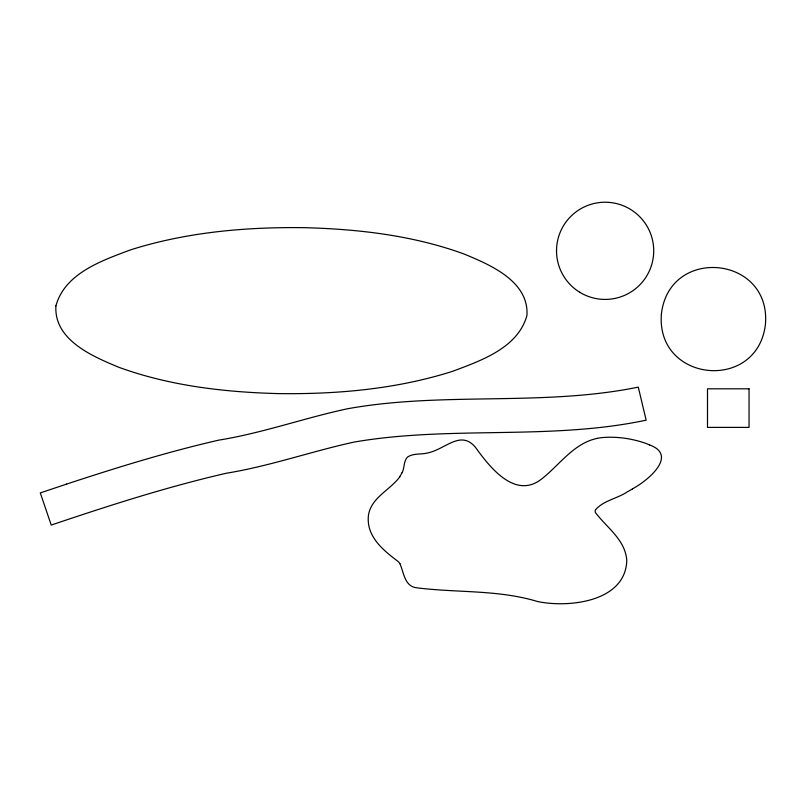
<?xml version="1.0" encoding="UTF-8"?>
<svg xmlns="http://www.w3.org/2000/svg" width="806" height="806" viewBox="0 0 806 806"><rect width="100%" height="100%" fill="white"/><g stroke="black" fill="none" stroke-linecap="round" stroke-linejoin="round"><path stroke-width="1.21" d="M401.922 473.082C404.783 468.054 403.322 461.274 407.574 457.002C413.397 453.103 420.984 454.675 427.502 452.982C446.353 449.295 462.432 426.968 478.099 450.967C492.073 469.848 516.243 498.854 541.561 479.046C559.606 465.012 573.65 443.179 597.387 438.343M399.887 476.739C390.255 489.947 371.717 497.181 368.533 514.691C365.622 536.222 383.293 550.377 398.426 561.722A15.344 14.115 29.3 0 1 399.927 563.666M632.367 488.91C646.362 481.635 678.964 455.722 649.535 444.892M399.897 563.686C404.058 572.844 404.451 586.949 417.538 587.896C457.435 592.884 498.42 589.629 537.421 601.488C568.532 608.097 625.799 601.911 626.776 560.241C625.134 539.516 606.717 527.618 595.392 512.535A4.232 3.788 40 0 1 595.422 509.906C603.422 500.445 617.325 498.642 627.4 491.801A41.388 11.949 -26.9 0 0 632.448 488.94M597.377 438.333A20.442 6.891 -3.6 0 1 602.697 437.537C617.134 436.389 631.803 438.535 645.465 443.25A19.203 5.481 21.7 0 1 649.475 444.952M401.771 473.011A22.83 19.656 -61.9 0 1 399.746 476.628M661.414 313.957C655.762 382.558 757.63 392.421 765.448 324.193C771.1 255.593 669.232 245.739 661.414 313.957M55.906 305.887C53.821 340.112 92.861 356.544 119.177 367.415C169.925 385.832 224.229 392.159 277.939 393.59C336.757 394.416 396.34 389.187 452.629 371.304C481.021 360.614 518.026 348.001 526.953 315.388C529.038 281.163 489.998 264.731 463.682 253.86C412.934 235.443 358.63 229.116 304.92 227.685C246.102 226.859 186.518 232.088 130.229 249.971C101.838 260.66 64.833 273.274 55.906 305.887M66.606 484.094L40.3 492.919L51.221 525.069C108.901 505.614 166.943 486.895 226.315 473.233C269.637 466.18 311.066 451.511 353.804 442.131C450.383 425.346 549.994 440.62 646.15 420.158L638.281 387.132C542.539 406.698 443.481 391.424 347.457 408.773C304.285 418.012 262.555 433.064 218.849 440.116C167.316 451.914 116.789 467.571 66.606 484.094M749.046 388.814L707.497 388.814L707.497 427.392L749.046 427.392L749.046 388.814M579.756 292.276A48.602 48.602 0 0 0 653.706 252.066A48.602 48.602 0 0 0 581.902 208.129A48.602 48.602 0 0 0 579.756 292.276"/></g></svg>
